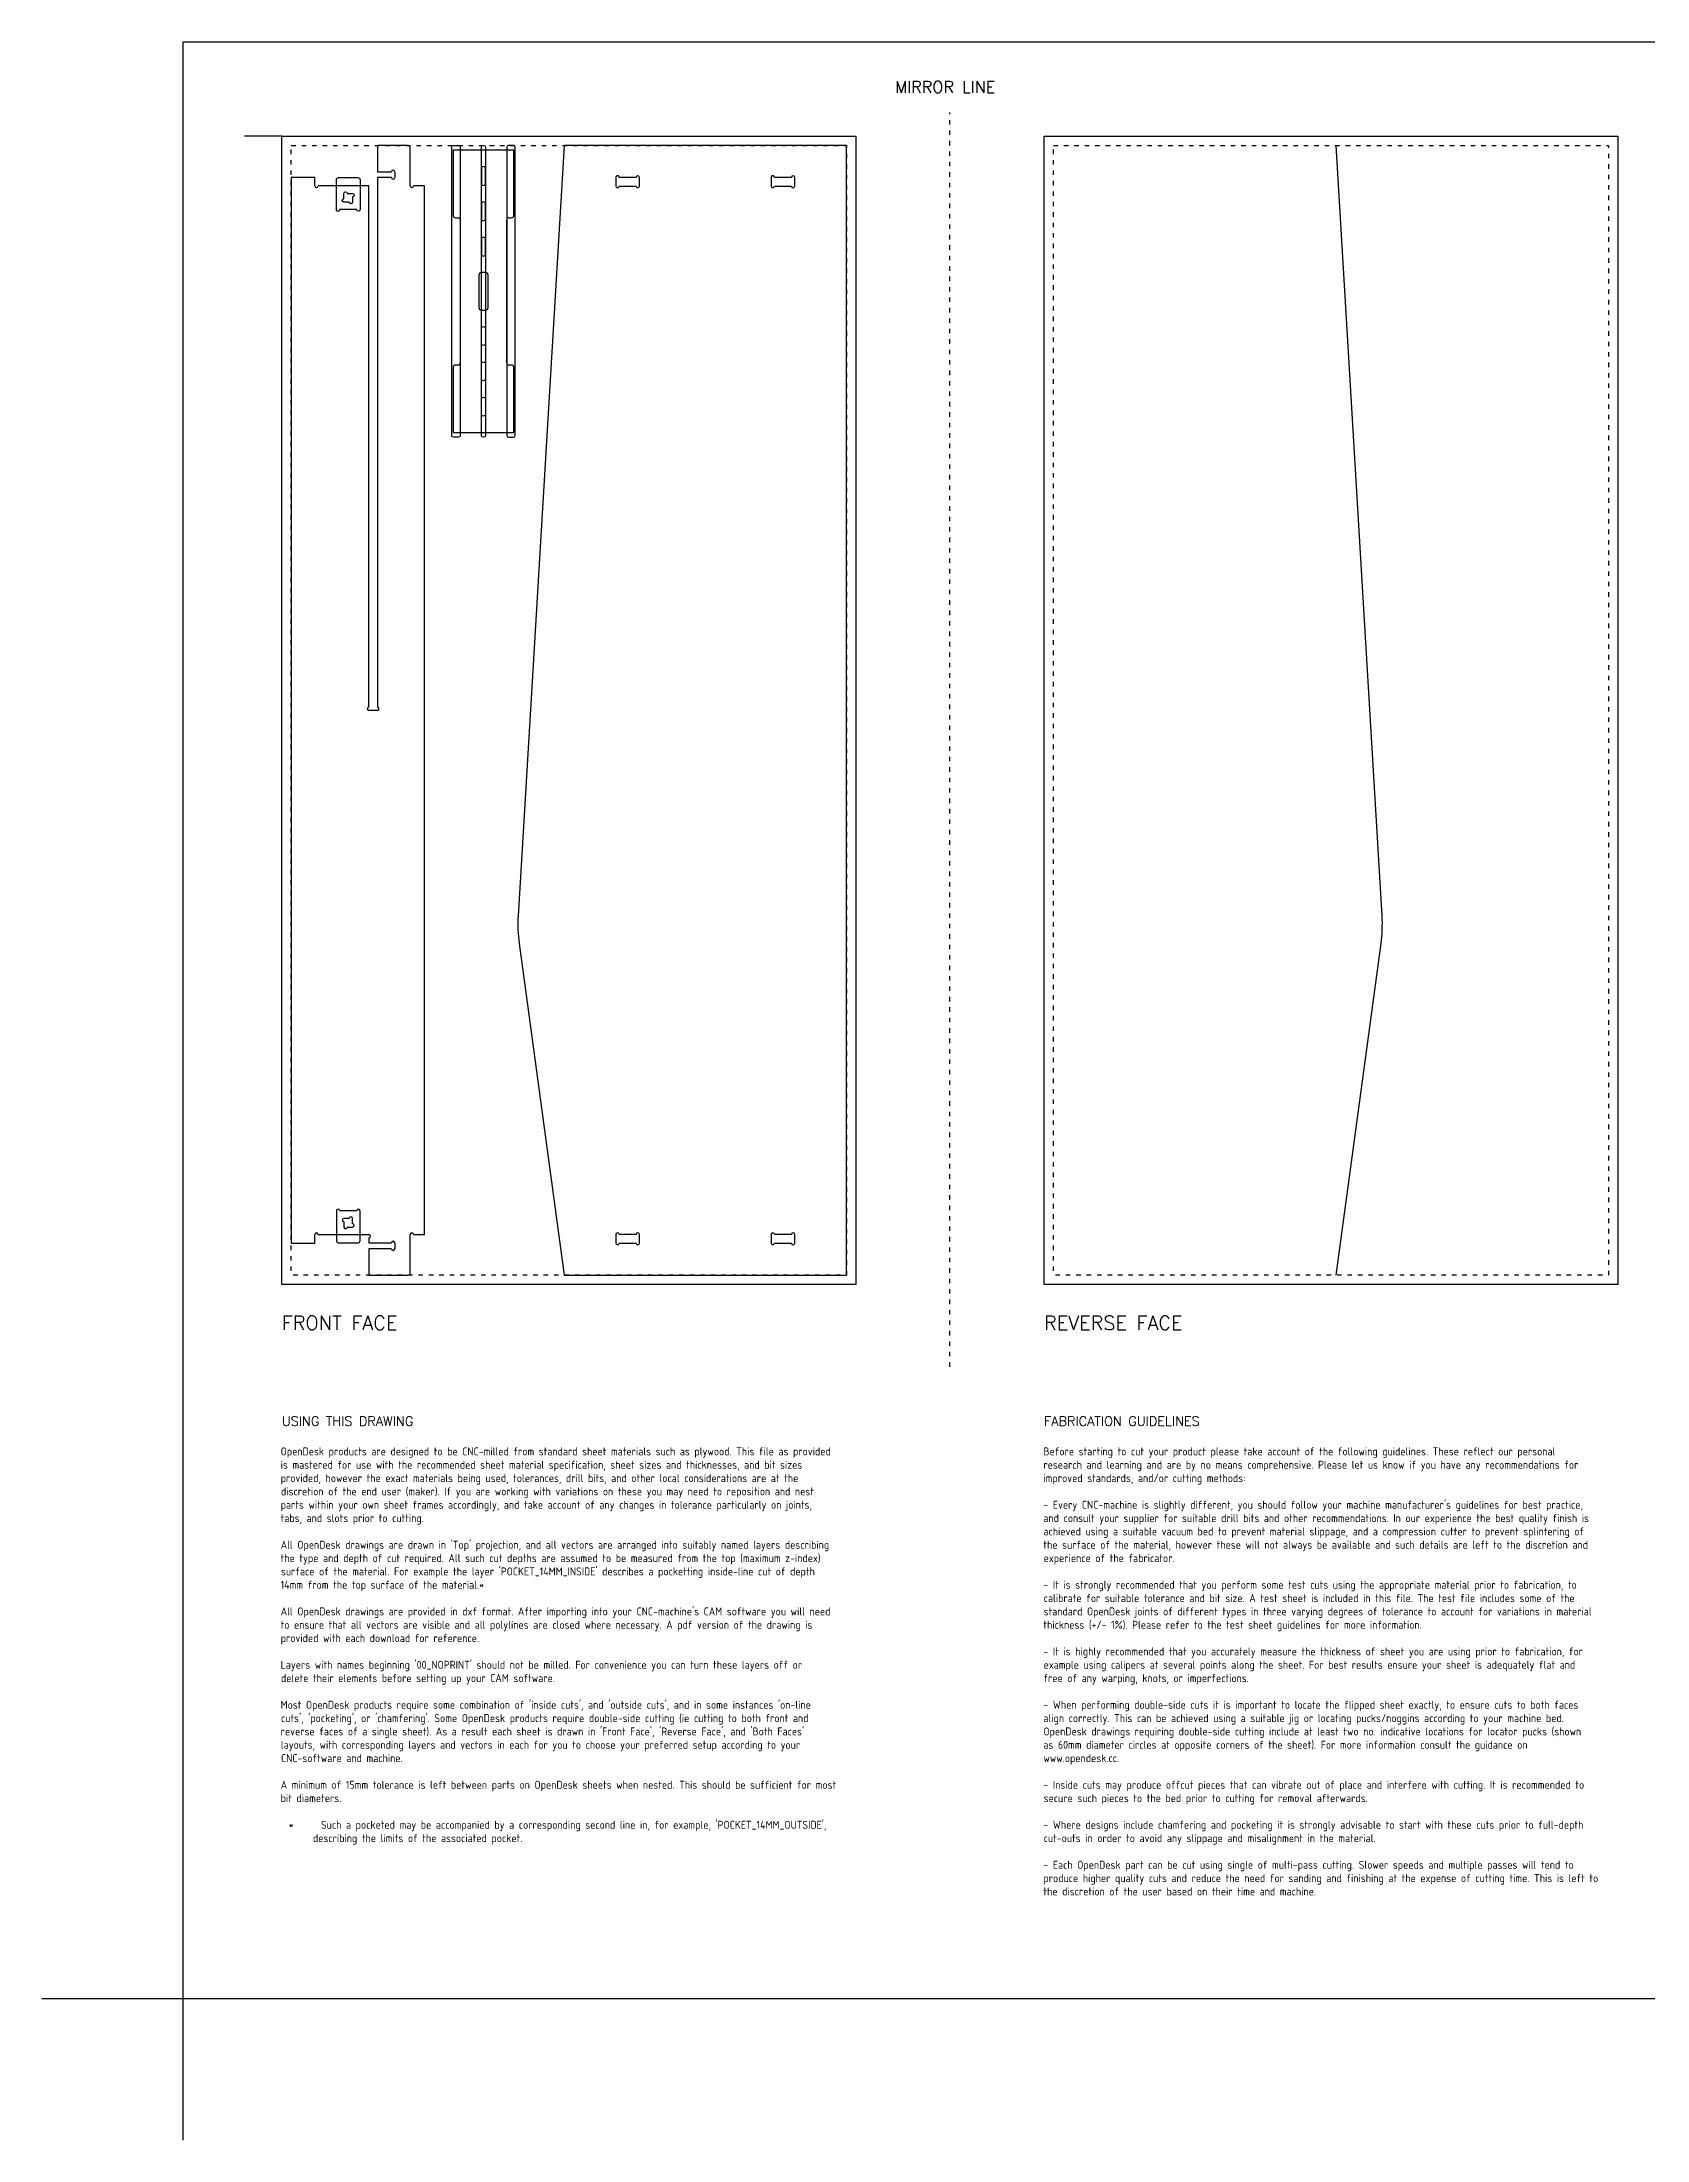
# Model space of a CAD drawing. Extents: x -300 to 5880, y -300 to 4158.
# Drawn here: x -300 to 3112, y -300 to 4158 of the extents above; entities that cross this region are included whole.
import ezdxf
from ezdxf.enums import TextEntityAlignment as Align

# ---------------------------------------------------------------- set-up
doc = ezdxf.new("R2010")
doc.units = 0
doc.linetypes.add('DGN_STYLE_5', pattern=[22.17944, 9.505474, -12.673965])
for name, color, linetype in [('00-NOPRINT_TEXT', 7, 'CONTINUOUS'), ('00_NOPRINT_TOLERANCE', 7, 'DGN_STYLE_5'), ('BOARD_18MM-NOMINAL', 3, 'CONTINUOUS'), ('REV-FILLET-ONLINE_03MM', 216, 'CONTINUOUS'), ('TOP-CUT-INSIDE_18MM', 1, 'CONTINUOUS'), ('TOP-CUT-OUTSIDE_18MM', 220, 'CONTINUOUS'), ('TOP-FILLET-ONLINE_03MM', 220, 'CONTINUOUS'), ('TOP-POCKET-INSIDE_09MM', 60, 'CONTINUOUS'), ('TOP-POCKET-INSIDE_14MM', 190, 'CONTINUOUS')]:
    doc.layers.add(name, color=color, linetype=linetype)
doc.styles.add('OD-ISOCP-17', font='isocp.shx', dxfattribs={"height": 17})
doc.styles.add('OD-SIMPLEX-20', font='simplex.shx', dxfattribs={"height": 20})
doc.styles.add('OD-SIMPLEX-25', font='simplex.shx', dxfattribs={"height": 25})
doc.styles.add('OD-SIMPLEX-30', font='simplex.shx', dxfattribs={"height": 30})

# ---------------------------------------------------------------- blocks, each defined once
blk = doc.blocks.new('*U1')
at = {"layer": 'TOP-CUT-OUTSIDE_18MM'}
for p, q in [((810, 3938), (712.1, 2300.9)), ((1410, 3938), (810, 3938)), ((1410, 1538), (1410, 3938)), ((714.3, 2242.7), (810, 1538)), ((810, 1538), (1410, 1538))]:
    blk.add_line(p, q, dxfattribs=at)
blk.add_arc((1011.6, 2283), 300, 176.5787, 187.7318, dxfattribs=at)
blk = doc.blocks.new('*U2')
at = {"layer": 'TOP-CUT-INSIDE_18MM'}
for p, q in [((920, 1624.2), (920, 1605.8)), ((963, 1624.1), (927, 1624.1)), ((927, 1605.9), (963, 1605.9)), ((963, 1624.2), (963, 1624.1)), ((970, 1605.8), (970, 1624.2))]:
    blk.add_line(p, q, dxfattribs=at)
for centre, start, end in [((923.5, 1624.2), 358.3627, 180), ((923.5, 1605.8), 180, 1.637), ((966.5, 1624.2), 0, 180), ((966.5, 1605.8), 178.363, 360)]:
    blk.add_arc(centre, 3.5, start, end, dxfattribs=at)
blk = doc.blocks.new('*U3')
at = {"layer": 'TOP-CUT-INSIDE_18MM'}
for p, q in [((1250, 1624.2), (1250, 1605.8)), ((1293, 1624.1), (1257, 1624.1)), ((1257, 1605.9), (1293, 1605.9)), ((1293, 1624.2), (1293, 1624.1)), ((1300, 1605.8), (1300, 1624.2))]:
    blk.add_line(p, q, dxfattribs=at)
for centre, start, end in [((1253.5, 1624.2), 358.3627, 180), ((1253.5, 1605.8), 180, 1.637), ((1296.5, 1624.2), 0, 180), ((1296.5, 1605.8), 178.363, 360)]:
    blk.add_arc(centre, 3.5, start, end, dxfattribs=at)
blk = doc.blocks.new('*U4')
at = {"layer": 'TOP-CUT-INSIDE_18MM'}
for p, q in [((1250, 3870.2), (1250, 3851.8)), ((1293, 3870.1), (1257, 3870.1)), ((1257, 3851.9), (1293, 3851.9)), ((1293, 3870.2), (1293, 3870.1)), ((1300, 3851.8), (1300, 3870.2))]:
    blk.add_line(p, q, dxfattribs=at)
for centre, start, end in [((1253.5, 3870.2), 358.3627, 180), ((1253.5, 3851.8), 180, 1.637), ((1296.5, 3870.2), 0, 180), ((1296.5, 3851.8), 178.363, 360)]:
    blk.add_arc(centre, 3.5, start, end, dxfattribs=at)
blk = doc.blocks.new('*U5')
at = {"layer": 'TOP-CUT-INSIDE_18MM'}
for p, q in [((920, 3870.2), (920, 3851.8)), ((963, 3870.1), (927, 3870.1)), ((927, 3851.9), (963, 3851.9)), ((963, 3870.2), (963, 3870.1)), ((970, 3851.8), (970, 3870.2))]:
    blk.add_line(p, q, dxfattribs=at)
for centre, start, end in [((923.5, 3870.2), 358.3627, 180), ((923.5, 3851.8), 180, 1.637), ((966.5, 3870.2), 0, 180), ((966.5, 3851.8), 178.363, 360)]:
    blk.add_arc(centre, 3.5, start, end, dxfattribs=at)
blk = doc.blocks.new('*U6')
at = {"layer": 'TOP-CUT-INSIDE_18MM'}
for p, q in [((353.2, 1658.2), (341.8, 1658.2)), ((341.8, 1651.2), (341.8, 1639.8)), ((360.2, 1646.8), (360.2, 1658.2)), ((348.8, 1639.8), (360.2, 1639.8))]:
    blk.add_line(p, q, dxfattribs=at)
for centre, start, end in [((341.8, 1654.7), 90.0002, 270), ((356.7, 1658.2), 0.0002, 179.9999), ((345.3, 1639.8), 180, 180.0000193785803), ((345.3, 1639.8), 180, 360), ((360.2, 1643.3), 270, 89.9999)]:
    blk.add_arc(centre, 3.5, start, end, dxfattribs=at)
blk = doc.blocks.new('*U7')
at = {"layer": 'TOP-POCKET-INSIDE_09MM', "extrusion": (0, 0, -1)}
for p, q in [((325.9, 3801.8), (325.9, 3865.2)), ((330.6, 3869.9), (371.4, 3869.9)), ((376.1, 3865.2), (376.1, 3801.8)), ((369.1, 3801.9), (332.9, 3801.9)), ((369.1, 3801.8), (369.1, 3801.9))]:
    blk.add_line(p, q, dxfattribs=at)
for centre, radius, start, end in [((-330.6, 3865.2), 4.66, 0, 90), ((-371.4, 3865.2), 4.66, 90, 180), ((-329.4, 3801.8), 3.5, 178.3628, 0), ((-372.6, 3801.8), 3.5, 180, 0)]:
    blk.add_arc(centre, radius, start, end, dxfattribs=at)
blk = doc.blocks.new('*U8')
at = {"layer": 'TOP-POCKET-INSIDE_09MM'}
for p, q in [((325.9, 1674.2), (325.9, 1610.8)), ((369.1, 1674.1), (332.9, 1674.1)), ((369.1, 1674.2), (369.1, 1674.1)), ((376.1, 1610.8), (376.1, 1674.2)), ((330.6, 1606.1), (371.4, 1606.1))]:
    blk.add_line(p, q, dxfattribs=at)
for centre, radius, start, end in [((329.4, 1674.2), 3.5, 358.3628, 180), ((372.6, 1674.2), 3.5, 0, 180), ((330.6, 1610.8), 4.66, 180, 270), ((371.4, 1610.8), 4.66, 270, 0)]:
    blk.add_arc(centre, radius, start, end, dxfattribs=at)
blk = doc.blocks.new('*U9')
at = {"layer": 'TOP-CUT-OUTSIDE_18MM'}
for p, q in [((478.5, 3938), (413.1, 3938)), ((413.1, 3938), (413.1, 3882.1)), ((483, 3852), (483, 3933.5)), ((413.1, 3882.1), (443, 3882.1)), ((450, 3882.1), (450, 3869.9)), ((280, 3870), (230, 3870)), ((230, 3870), (230, 1606)), ((280, 3852), (280, 3870)), ((394.9, 3852), (287, 3852)), ((394.9, 2744.6), (394.9, 3852)), ((443, 3869.9), (413.1, 3869.9)), ((413.1, 3869.9), (413.1, 2744.6)), ((513, 3852), (490, 3852)), ((513, 1624), (513, 3852)), ((413.1, 2737.6), (394.9, 2737.6)), ((230, 1606), (280, 1606)), ((280, 1606), (280, 1624)), ((287, 1624), (395, 1624)), ((395, 1617), (395, 1606.1)), ((395, 1606.1), (443, 1606.1)), ((450, 1606.1), (450, 1593.9)), ((483, 1542.5), (483, 1624)), ((490, 1624), (513, 1624)), ((443, 1593.9), (395, 1593.9)), ((395, 1593.9), (395, 1538)), ((395, 1538), (478.5, 1538))]:
    blk.add_line(p, q, dxfattribs=at)
for centre, radius, start, end in [((478.5, 3933.5), 4.5, 360, 90), ((446.5, 3882.1), 3.5, 0, 180), ((283.5, 3852), 3.5, 180, 0), ((446.5, 3869.9), 3.5, 180, 0), ((486.5, 3852), 3.5, 180, 0), ((394.9, 2741.1), 3.5, 90, 270), ((413.1, 2741.1), 3.5, 270, 90), ((283.5, 1624), 3.5, 0, 180), ((395, 1620.5), 3.5, 270, 90), ((446.5, 1606.1), 3.5, 0, 180), ((486.5, 1624), 3.5, 0, 180), ((446.5, 1593.9), 3.5, 180, 0), ((478.5, 1542.5), 4.5, 270, 0)]:
    blk.add_arc(centre, radius, start, end, dxfattribs=at)
blk = doc.blocks.new('*U10')
at = {"layer": 'TOP-CUT-INSIDE_18MM', "extrusion": (0, 0, -1)}
for p, q in [((341.8, 3824.8), (341.8, 3836.2)), ((348.8, 3836.2), (360.2, 3836.2)), ((353.2, 3817.8), (341.8, 3817.8)), ((360.2, 3829.2), (360.2, 3817.8))]:
    blk.add_line(p, q, dxfattribs=at)
for centre, start, end in [((-345.3, 3836.2), 0.0002, 179.9999), ((-360.2, 3832.7), 90.0002, 270), ((-341.8, 3821.3), 270, 89.9999), ((-356.7, 3817.8), 180, 360)]:
    blk.add_arc(centre, 3.5, start, end, dxfattribs=at)
blk = doc.blocks.new('*U21')
at = {"layer": 'TOP-POCKET-INSIDE_14MM', "extrusion": (0, 0, -1)}
for p, q in [((571.1, 3321.6), (571.1, 3934.6)), ((574.6, 3938.1), (585.6, 3938.1)), ((589.1, 3934.6), (589.1, 3321.6)), ((585.6, 3318.1), (574.6, 3318.1))]:
    blk.add_line(p, q, dxfattribs=at)
for centre, start, end in [((-574.6, 3934.6), 360, 90), ((-585.6, 3934.6), 90, 180), ((-574.6, 3321.6), 270, 360), ((-585.6, 3321.6), 180, 270)]:
    blk.add_arc(centre, 3.5, start, end, dxfattribs=at)
blk = doc.blocks.new('*U22')
at = {"layer": 'TOP-POCKET-INSIDE_14MM'}
for p, q in [((687.9, 3934.6), (687.9, 3321.6)), ((702.4, 3938.1), (691.4, 3938.1)), ((705.9, 3321.6), (705.9, 3934.6)), ((691.4, 3318.1), (702.4, 3318.1))]:
    blk.add_line(p, q, dxfattribs=at)
for centre, start, end in [((691.4, 3934.6), 90, 180), ((702.4, 3934.6), 0, 90), ((691.4, 3321.6), 180, 270), ((702.4, 3321.6), 270, 0)]:
    blk.add_arc(centre, 3.5, start, end, dxfattribs=at)
blk = doc.blocks.new('*U23')
at = {"layer": 'TOP-CUT-OUTSIDE_18MM'}
for p, q in [((702.7, 3928.1), (574.3, 3928.1)), ((574.3, 3928.1), (574.3, 3789.1)), ((702.7, 3789.1), (702.7, 3928.1)), ((578.8, 3784.6), (584.6, 3784.6)), ((589.1, 3780.1), (589.1, 3476.1)), ((687.9, 3476.1), (687.9, 3780.1)), ((692.4, 3784.6), (698.2, 3784.6)), ((574.3, 3467.1), (574.3, 3328.1)), ((584.6, 3471.6), (578.8, 3471.6)), ((698.2, 3471.6), (692.4, 3471.6)), ((702.7, 3328.1), (702.7, 3467.1)), ((574.3, 3328.1), (702.7, 3328.1))]:
    blk.add_line(p, q, dxfattribs=at)
for centre, start, end in [((578.8, 3789.1), 180, 270), ((584.6, 3780.1), 360, 90), ((692.4, 3780.1), 90, 180), ((698.2, 3789.1), 270, 360), ((578.8, 3467.1), 90, 180), ((584.6, 3476.1), 270, 360), ((692.4, 3476.1), 180, 270), ((698.2, 3467.1), 360, 90)]:
    blk.add_arc(centre, 4.5, start, end, dxfattribs=at)
blk = doc.blocks.new('*U24')
at = {"layer": 'TOP-CUT-INSIDE_18MM'}
for p, q in [((628.6, 3662.7), (628.6, 3593.5)), ((643, 3668.1), (634, 3668.1)), ((648.4, 3593.5), (648.4, 3662.7)), ((634, 3588.1), (643, 3588.1))]:
    blk.add_line(p, q, dxfattribs=at)
for centre, start, end in [((634, 3662.7), 90, 180), ((643, 3662.7), 360, 90), ((634, 3593.5), 180, 270), ((643, 3593.5), 270, 360)]:
    blk.add_arc(centre, 5.4, start, end, dxfattribs=at)
blk = doc.blocks.new('*U25')
at = {"layer": 'TOP-POCKET-INSIDE_09MM', "extrusion": (0, 0, -1)}
for p, q in [((634, 3321.6), (634, 3934.6)), ((637.5, 3938.1), (639.5, 3938.1)), ((643, 3934.6), (643, 3321.6)), ((639.5, 3318.1), (637.5, 3318.1))]:
    blk.add_line(p, q, dxfattribs=at)
for centre, start, end in [((-637.5, 3934.6), 360, 90), ((-639.5, 3934.6), 90, 180), ((-637.5, 3321.6), 270, 360), ((-639.5, 3321.6), 180, 270)]:
    blk.add_arc(centre, 3.5, start, end, dxfattribs=at)
blk = doc.blocks.new('*U26')
at = {"layer": 'TOP-CUT-INSIDE_18MM'}
for p, q in [((628.6, 3662.7), (628.6, 3593.5)), ((643, 3668.1), (634, 3668.1)), ((648.4, 3593.5), (648.4, 3662.7)), ((634, 3588.1), (643, 3588.1))]:
    blk.add_line(p, q, dxfattribs=at)
for centre, start, end in [((634, 3662.7), 90, 180), ((643, 3662.7), 360, 90), ((634, 3593.5), 180, 270), ((643, 3593.5), 270, 360)]:
    blk.add_arc(centre, 5.4, start, end, dxfattribs=at)
blk = doc.blocks.new('*U27')
at = {"layer": 'TOP-CUT-INSIDE_18MM'}
for p, q in [((634, 3888.6), (634, 3857.6)), ((643, 3857.6), (643, 3888.6))]:
    blk.add_line(p, q, dxfattribs=at)
for centre, start, end in [((638.5, 3888.6), 360, 180), ((638.5, 3857.6), 180, 360)]:
    blk.add_arc(centre, 4.5, start, end, dxfattribs=at)
blk = doc.blocks.new('*U28')
at = {"layer": 'TOP-CUT-INSIDE_18MM'}
for p, q in [((634, 3813.6), (634, 3782.6)), ((643, 3782.6), (643, 3813.6))]:
    blk.add_line(p, q, dxfattribs=at)
for centre, start, end in [((638.5, 3813.6), 360, 180), ((638.5, 3782.6), 180, 360)]:
    blk.add_arc(centre, 4.5, start, end, dxfattribs=at)
blk = doc.blocks.new('*U29')
at = {"layer": 'TOP-CUT-INSIDE_18MM'}
for p, q in [((634, 3738.6), (634, 3707.6)), ((643, 3707.6), (643, 3738.6))]:
    blk.add_line(p, q, dxfattribs=at)
for centre, start, end in [((638.5, 3738.6), 360, 180), ((638.5, 3707.6), 180, 360)]:
    blk.add_arc(centre, 4.5, start, end, dxfattribs=at)
blk = doc.blocks.new('*U30')
at = {"layer": 'TOP-CUT-INSIDE_18MM', "extrusion": (0, 0, -1)}
for p, q in [((634, 3367.6), (634, 3398.6)), ((643, 3398.6), (643, 3367.6))]:
    blk.add_line(p, q, dxfattribs=at)
for centre, start, end in [((-638.5, 3398.6), 360, 180), ((-638.5, 3367.6), 180, 360)]:
    blk.add_arc(centre, 4.5, start, end, dxfattribs=at)
blk = doc.blocks.new('*U31')
at = {"layer": 'TOP-CUT-INSIDE_18MM', "extrusion": (0, 0, -1)}
for p, q in [((634, 3442.6), (634, 3473.6)), ((643, 3473.6), (643, 3442.6))]:
    blk.add_line(p, q, dxfattribs=at)
for centre, start, end in [((-638.5, 3473.6), 360, 180), ((-638.5, 3442.6), 180, 360)]:
    blk.add_arc(centre, 4.5, start, end, dxfattribs=at)
blk = doc.blocks.new('*U32')
at = {"layer": 'TOP-CUT-INSIDE_18MM', "extrusion": (0, 0, -1)}
for p, q in [((634, 3517.6), (634, 3548.6)), ((643, 3548.6), (643, 3517.6))]:
    blk.add_line(p, q, dxfattribs=at)
for centre, start, end in [((-638.5, 3548.6), 360, 180), ((-638.5, 3517.6), 180, 360)]:
    blk.add_arc(centre, 4.5, start, end, dxfattribs=at)

msp = doc.modelspace()

# ---------------------------------------------------------------- linework, layer by layer
at = {"layer": '00-NOPRINT_TEXT'}
msp.add_line((210, 3958), (130.6, 3958), dxfattribs=at)
at = {"layer": '00-NOPRINT_TEXT', "flags": 128}
msp.add_lwpolyline([(0, 4158), (5880, 4158), (5880, 0), (0, 0)], close=True, dxfattribs=at)
msp.add_lwpolyline([(0, -300), (0, 0), (-300, 0)], dxfattribs=at)
at = {"layer": '00_NOPRINT_TOLERANCE'}
msp.add_line((1630, 1343.2), (1630, 4008), dxfattribs=at)
at = {"layer": '00_NOPRINT_TOLERANCE', "flags": 128}
for points in [[(210, 3958), (1430, 3958), (1430, 1518), (210, 1518)], [(230, 3938), (1410, 3938), (1410, 1538), (230, 1538)], [(1830, 3958), (3050, 3958), (3050, 1518), (1830, 1518)], [(1850, 3938), (3030, 3938), (3030, 1538), (1850, 1538)]]:
    msp.add_lwpolyline(points, close=True, dxfattribs=at)
at = {"layer": 'BOARD_18MM-NOMINAL', "flags": 128}
for points in [[(210, 3958), (1430, 3958), (1430, 1518), (210, 1518)], [(1830, 3958), (3050, 3958), (3050, 1518), (1830, 1518)]]:
    msp.add_lwpolyline(points, close=True, dxfattribs=at)
at = {"layer": 'REV-FILLET-ONLINE_03MM', "flags": 128}
msp.add_lwpolyline([(2450, 3938), (2547.9, 2300.9, -0.048703), (2545.7, 2242.7), (2450, 1538)], format="xyb", dxfattribs=at)
at = {"layer": 'TOP-FILLET-ONLINE_03MM', "flags": 128}
msp.add_lwpolyline([(810, 3938), (712.1, 2300.9, 0.048703), (714.3, 2242.7), (810, 1538)], format="xyb", dxfattribs=at)

# ---------------------------------------------------------------- block references
at = {"layer": '00-NOPRINT_TEXT'}
for name in ['*U9', '*U21', '*U23', '*U25', '*U22', '*U1', '*U27', '*U7', '*U10', '*U5', '*U4', '*U28', '*U29', '*U24', '*U26', '*U32', '*U31', '*U30', '*U8', '*U6', '*U2', '*U3']:
    msp.add_blockref(name, (0, 0), dxfattribs=at)

# ---------------------------------------------------------------- texts
at = {"layer": '00-NOPRINT_TEXT', "style": 'OD-SIMPLEX-25'}
msp.add_text('MIRROR LINE', height=25, dxfattribs=at).set_placement((1513.3, 4049.9))
at = {"layer": '00-NOPRINT_TEXT', "color": 7}
for s, height, style, p in [('FRONT FACE', 30, 'OD-SIMPLEX-30', (210, 1451.3)), ('REVERSE FACE', 30, 'OD-SIMPLEX-30', (1830, 1451.3)), ('USING THIS DRAWING', 20, 'OD-SIMPLEX-20', (210, 1237.4)), ('FABRICATION GUIDELINES', 20, 'OD-SIMPLEX-20', (1830, 1237.4))]:
    msp.add_text(s, height=height, rotation=360, dxfattribs=dict(at, style=style)).set_placement(p, align=Align.TOP_LEFT)
at = {"layer": '00-NOPRINT_TEXT', "color": 7, "style": 'OD-ISOCP-17'}
for s, p in [('OpenDesk products are designed to be CNC-milled from standard sheet materials such as plywood. This file as provided', (207.4, 1154.7)), ('Before starting to cut your product please take account of the following guidelines. These reflect our personal', (1828.7, 1154.7)), ('is mastered for use with the recommended sheet material specification, sheet sizes and thicknesses, and bit sizes', (207.4, 1126.3)), ('provided, however the exact materials being used, tolerances, drill bits, and other local considerations are at the', (207.4, 1098)), ('research and learning and are by no means comprehensive. Please let us know if you have any recommendations for', (1828.7, 1126.3)), ('improved standards, and/or cutting methods:', (1828.7, 1098)), ('discretion of the end user (maker). If you are working with variations on these you may need to reposition and nest', (208.1, 1069.7)), ('tabs, and slots prior to cutting.', (207.4, 1013)), ('parts within your own sheet frames accordingly, and take account of any changes in tolerance particularly on joints,', (207.4, 1041.3)), ("- Every CNC-machine is slightly different, you should follow your machine manufacturer's guidelines for best practice,", (1828.7, 1041.3)), ('and consult your supplier for suitable drill bits and other recommendations. In our experience the best quality finish is', (1828.7, 1013)), ('achieved using a suitable vacuum bed to prevent material slippage, and a compression cutter to prevent splintering of', (1828.7, 984.7)), ('the type and depth of cut required. All such cut depths are assumed to be measured from the top (maximum z-index)', (207.4, 928)), ("All OpenDesk drawings are drawn in 'Top' projection, and all vectors are arranged into suitably named layers describing", (207.4, 956.3)), ('the surface of the material, however these will not always be available and such details are left to the discretion and', (1828.7, 956.3)), ('experience of the fabricator.', (1829.2, 928)), ("surface of the material. For example the layer 'POCKET_14MM_INSIDE' describes a pocketting inside-line cut of depth", (208, 899.7)), ('14mm from the top surface of the material.*', (207.4, 871.3)), ('- It is strongly recommended that you perform some test cuts using the appropriate material prior to fabrication, to', (1828.7, 871.3)), ('calibrate for suitable tolerance and bit size. A test sheet is included in this file. The test file includes some of the', (1829.3, 843)), ('to ensure that all vectors are visible and all polylines are closed where necessary. A pdf version of the drawing is', (207.4, 786.3)), ("All OpenDesk drawings are provided in dxf format. After importing into your CNC-machine's CAM software you will need", (207.4, 814.7)), ('thickness (+/- 1%%%). Please refer to the test sheet guidelines for more information.', (1828.7, 786.3)), ('standard OpenDesk joints of different types in three varying degrees of tolerance to account for variations in material', (1829.2, 814.7)), ('provided with each download for reference.', (207.4, 758)), ("Layers with names beginning '00_NOPRINT' should not be milled. For convenience you can turn these layers off or", (207.4, 701.3)), ('- It is highly recommended that you accurately measure the thickness of sheet you are using prior to fabrication, for', (1828.7, 729.7)), ('example using calipers at several points along the sheet. For best results ensure your sheet is adequately flat and', (1829.2, 701.3)), ('delete their elements before setting up your CAM software.', (208.1, 673)), ('free of any warping, knots, or imperfections.', (1828.7, 673)), ("Most OpenDesk products require some combination of 'inside cuts', and 'outside cuts', and in some instances 'on-line", (207.4, 616.3)), ('- When performing double-side cuts it is important to locate the flipped sheet exactly, to ensure cuts to both faces', (1828.7, 616.3)), ("reverse faces of a single sheet). As a result each sheet is drawn in 'Front Face', 'Reverse Face', and 'Both Faces'", (207.4, 559.7)), ("cuts', 'pocketing', or 'chamfering'. Some OpenDesk products require double-side cutting (ie cutting to both front and", (208.1, 588)), ('align correctly. This can be achieved using a suitable jig or locating pucks/noggins according to your machine bed.', (1828.7, 588)), ('layouts, with corresponding layers and vectors in each for you to choose your preferred setup according to your', (207.8, 531.3)), ('as 60mm diameter circles at opposite corners of the sheet). For more information consult the guidance on', (1828.7, 531.3)), ('OpenDesk drawings requiring double-side cutting include at least two no. indicative locations for locator pucks (shown', (1828.7, 559.7)), ('CNC-software and machine.', (208.2, 503)), ('www.opendesk.cc.', (1828.7, 503)), ('A minimum of 15mm tolerance is left between parts on OpenDesk sheets when nested. This should be sufficient for most', (207.4, 446.3)), ('- Inside cuts may produce offcut pieces that can vibrate out of place and interfere with cutting. It is recommended to', (1828.7, 446.3)), ('bit diameters.', (207.4, 418)), ('secure such pieces to the bed prior to cutting for removal afterwards.', (1829.2, 418)), ("*      Such a pocketed may be accompanied by a corresponding second line in, for example, 'POCKET_14MM_OUTSIDE',", (224.4, 361.3)), ('- Where designs include chamfering and pocketing it is strongly advisable to start with these cuts prior to full-depth', (1828.7, 361.3)), ('describing the limits of the associated pocket.', (276.1, 333)), ('cut-outs in order to avoid any slippage and misalignment in the material.', (1829.3, 333)), ('- Each OpenDesk part can be cut using single of multi-pass cutting. Slower speeds and multiple passes will tend to', (1828.7, 276.3)), ('the discretion of the user based on their time and machine.', (1828.7, 219.7)), ('produce higher quality cuts and reduce the need for sanding and finishing at the expense of cutting time. This is left to', (1828.7, 248))]:
    msp.add_text(s, height=17, rotation=360, dxfattribs=at).set_placement(p)

doc.saveas('drawing.dxf')
